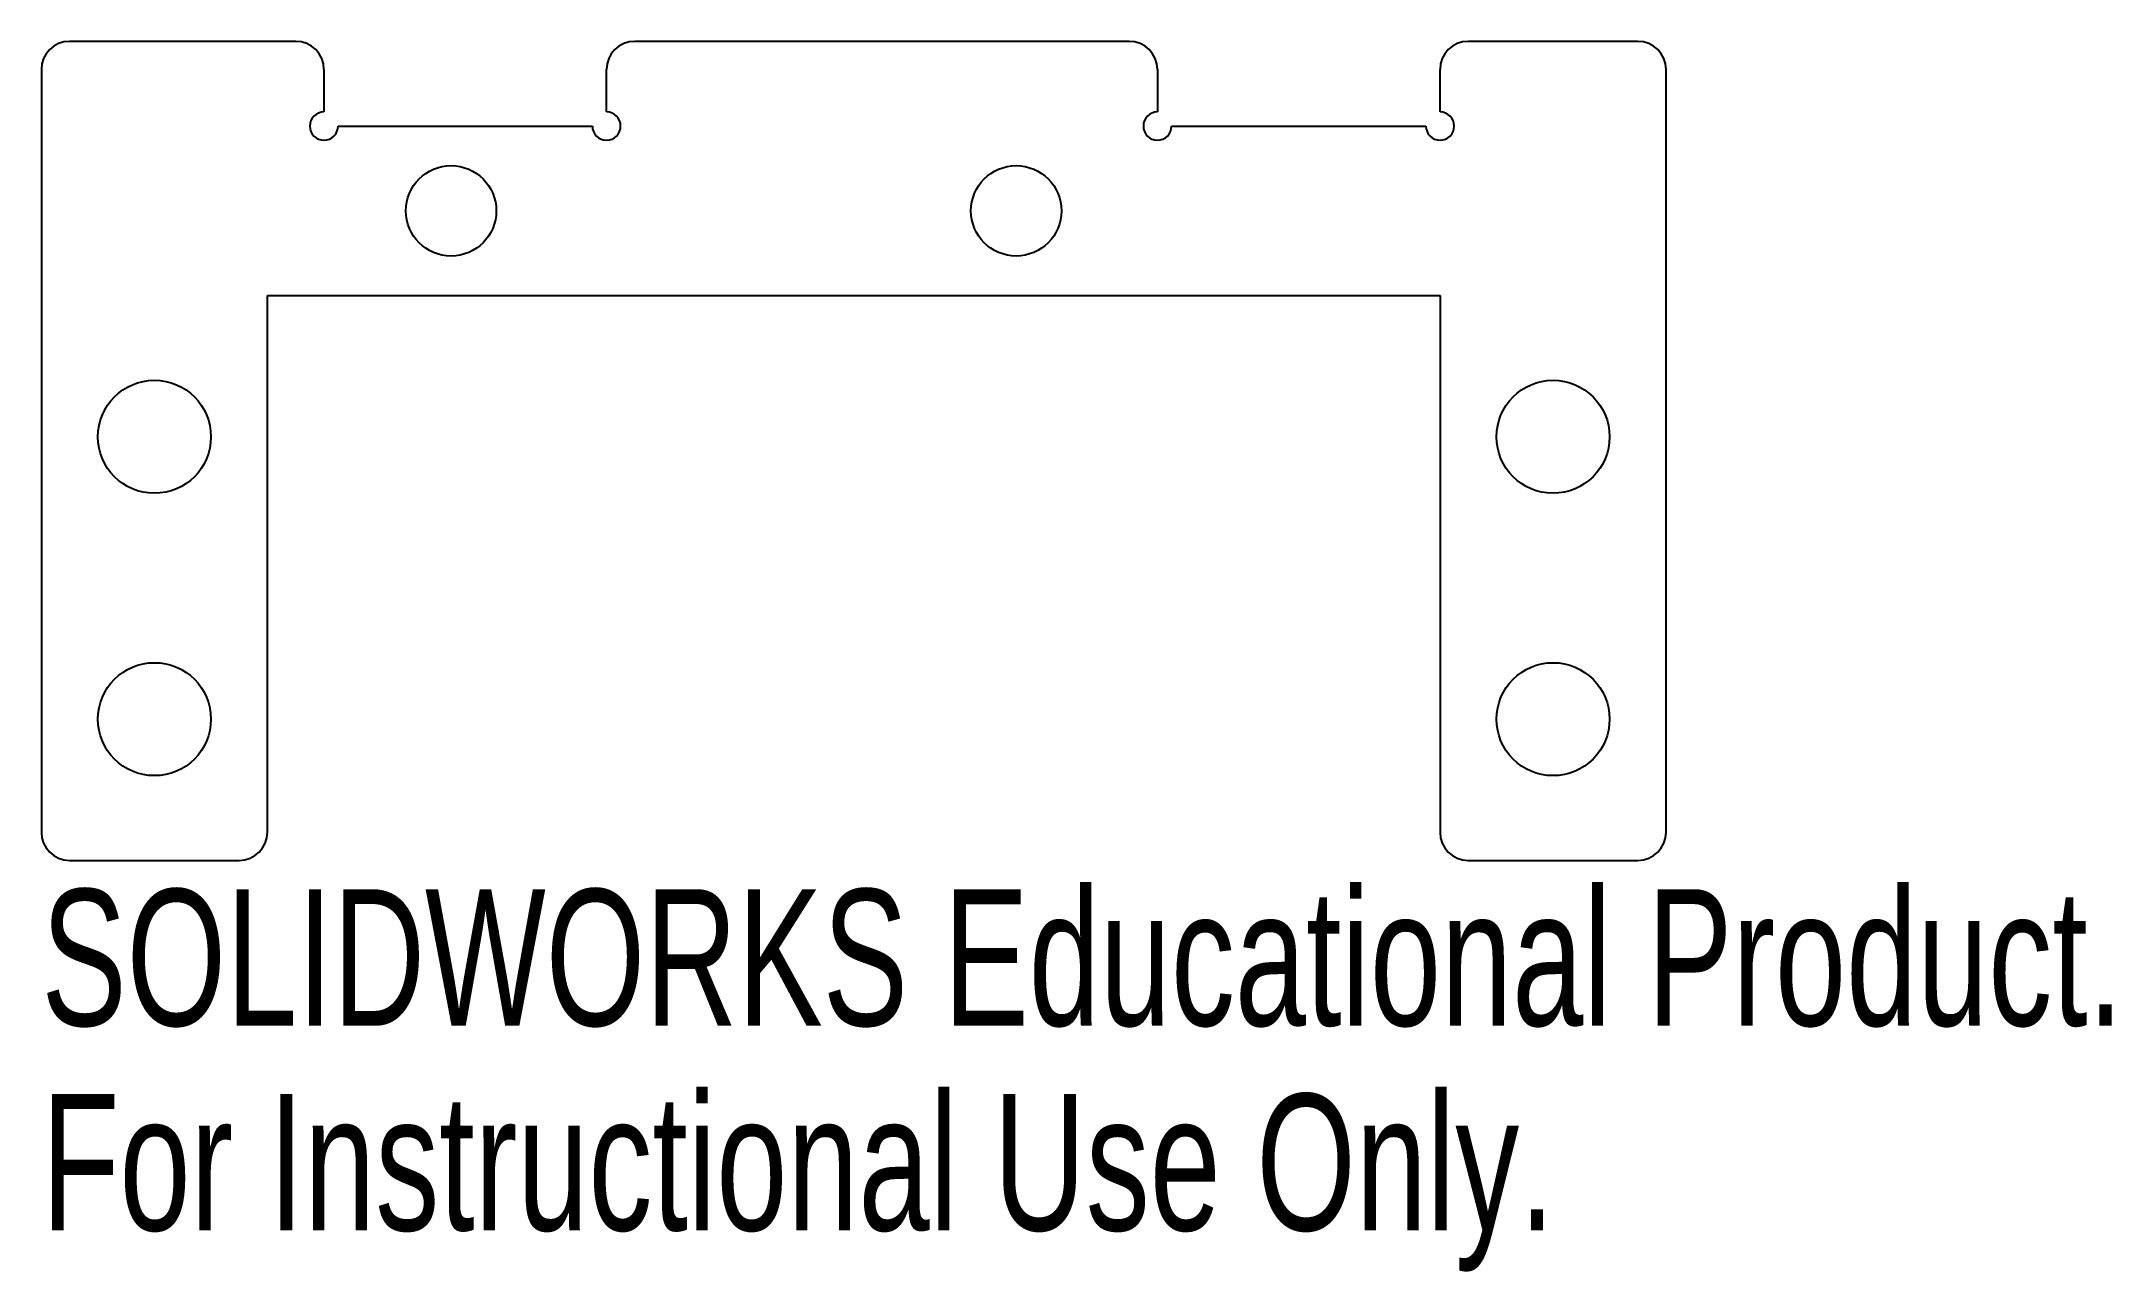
# Model space of a CAD drawing. Header units: millimetres. Extents: x -49.5 to 23.8, y -14.6 to 29.
import ezdxf

# ---------------------------------------------------------------- set-up
doc = ezdxf.new("R2010")
doc.units = ezdxf.units.MM
doc.styles.add('SLDTEXTSTYLE0', font='TXT', dxfattribs={"width": 0.7})

msp = doc.modelspace()

# ---------------------------------------------------------------- linework, layer by layer
at = {"color": 7, "linetype": 'Continuous', "lineweight": 25}
for p, q in [((-40.5, 29), (-48.5, 29)), ((-11, 29), (-28.5, 29)), ((7, 29), (1, 29)), ((-49.5, 28), (-49.5, 1)), ((-39.5, 28), (-39.5, 26.5)), ((-29.5, 26.5), (-29.5, 28)), ((-10, 28), (-10, 26.5)), ((0, 26.5), (0, 28)), ((8, 1), (8, 28)), ((-39, 26), (-30, 26)), ((-9.5, 26), (-0.5, 26)), ((-41.5, 1), (-41.5, 20)), ((-41.5, 20), (0, 20)), ((0, 20), (0, 1)), ((-48.5, 0), (-42.5, 0)), ((1, 0), (7, 0))]:
    msp.add_line(p, q, dxfattribs=at)
for centre, radius in [((-35, 23), 1.6), ((-15, 23), 1.6), ((-45.5, 15), 2), ((4, 15), 2), ((-45.5, 5), 2), ((4, 5), 2)]:
    msp.add_circle(centre, radius, dxfattribs=at)
for centre, radius, start, end in [((-48.5, 28), 1, 90, 180), ((-40.5, 28), 1, 0, 90), ((-28.5, 28), 1, 90, 180), ((-11, 28), 1, 0, 90), ((1, 28), 1, 90, 180), ((7, 28), 1, 0, 90), ((-39.5, 26), 0.5, 90, 0), ((-29.5, 26), 0.5, 180, 90), ((-10, 26), 0.5, 90, 0), ((0, 26), 0.5, 180, 90), ((-48.5, 1), 1, 180, 270), ((-42.5, 1), 1, 270, 0), ((1, 1), 1, 180, 270), ((7, 1), 1, 270, 0)]:
    msp.add_arc(centre, radius, start, end, dxfattribs=at)

# ---------------------------------------------------------------- texts
at = {"color": 7, "linetype": 'Continuous', "char_height": 4.83362, "attachment_point": 1, "style": 'SLDTEXTSTYLE0'}
for s, insert in [('SOLIDWORKS Educational Product.', (-49.5, -1.02)), ('For Instructional Use Only.', (-49.5, -8.27))]:
    msp.add_mtext(s, dxfattribs=dict(at, insert=insert))

doc.saveas('drawing.dxf')
